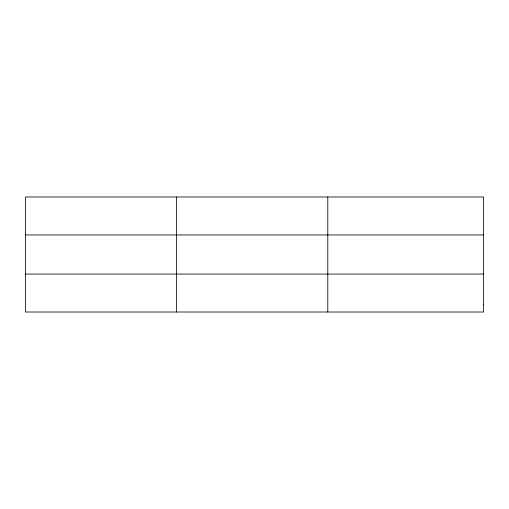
<?xml version="1.0" encoding="UTF-8"?>
<svg xmlns="http://www.w3.org/2000/svg" width="509" height="509" viewBox="0 0 509 509"><rect width="100%" height="100%" fill="white"/><g stroke="black" fill="none" stroke-linecap="round" stroke-linejoin="round"><path stroke-width="0.76" d="M176.623 196.989L176.623 312.011M327.796 196.989L327.796 312.011M25.45 234.948L483.55 234.948M25.45 274.052L483.55 274.052M483.55 304.42L483.55 312.011L25.45 312.011L25.45 196.989L483.55 196.989L483.55 304.42"/></g></svg>
